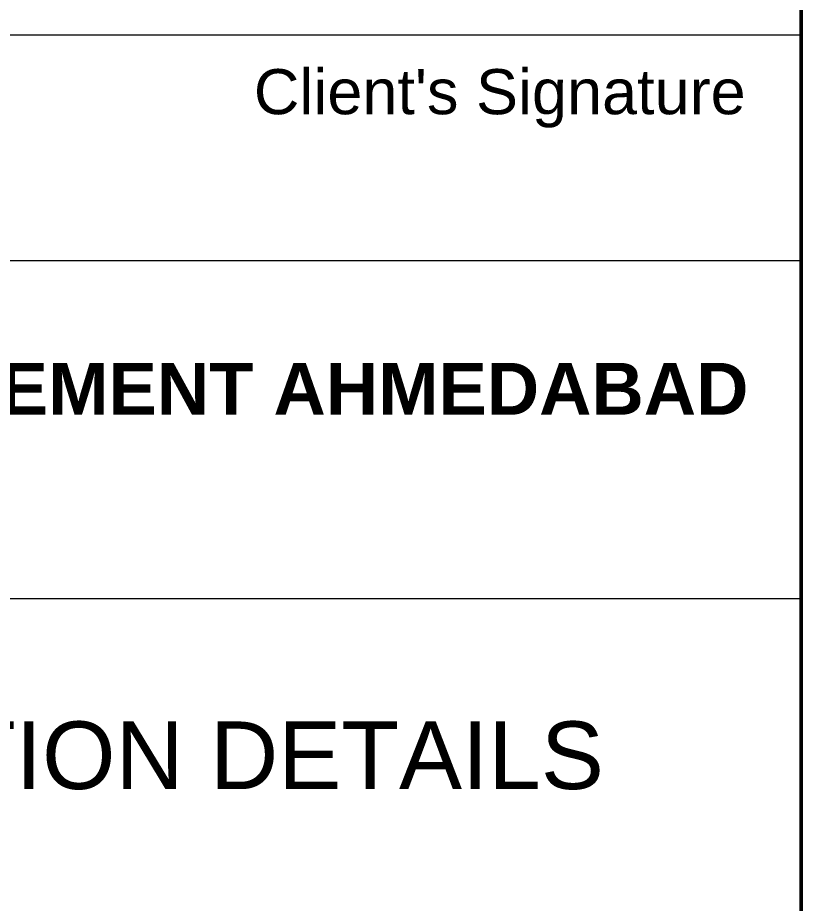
# Model space of a CAD drawing. Extents: x -200722 to 834823, y -494970 to 88783.
# Drawn here: x 521257 to 525079, y -175016 to -170695 of the extents above; entities that cross this region are included whole.
import ezdxf

# ---------------------------------------------------------------- set-up
doc = ezdxf.new("R2010")
doc.units = 0
doc.header["$LTSCALE"] = 100
doc.header["$MEASUREMENT"] = 0
doc.layers.get('0').update_dxf_attribs({"linetype": 'CONTINUOUS'})
doc.layers.add('9_TITLE TEXT', color=7, linetype='CONTINUOUS', lineweight=20)
doc.styles.add('TITLES', font='arial.ttf')

msp = doc.modelspace()

# ---------------------------------------------------------------- linework, layer by layer
at = {"color": 18, "true_color": 0x000000}
msp.add_lwpolyline([(433669.4, -183032.7), (525079.4, -183032.7), (525079.4, -118792.7), (433669.4, -118792.7)], close=True, dxfattribs=at)
at = {"layer": '9_TITLE TEXT', "color": 18, "true_color": 0x000000}
for p, q in [((525079.4, -170781.4), (515839.4, -170781.4)), ((525079.4, -171881.4), (515839.4, -171881.4)), ((525079.4, -173531.4), (515839.4, -173531.4))]:
    msp.add_line(p, q, dxfattribs=at)
at = {"layer": '9_TITLE TEXT', "color": 18, "lineweight": 50, "true_color": 0x000000}
msp.add_lwpolyline([(525079.4, -183032.7), (515839.4, -183032.7), (515839.4, -118792.7), (525079.4, -118792.6)], close=True, dxfattribs=at)
at = {"layer": '9_TITLE TEXT', "color": 18, "true_color": 0x000000}
msp.add_lwpolyline([(525079.4, -118792.7), (525079.4, -183032.7)], dxfattribs=at)

# ---------------------------------------------------------------- texts
at = {"layer": '9_TITLE TEXT', "color": 18, "linetype": 'ByBlock', "true_color": 0x000000, "insert": (522409.3, -170946.3), "char_height": 220, "width": 3182.232, "attachment_point": 1, "style": 'TITLES'}
msp.add_mtext("Client's Signature", dxfattribs=at)
at = {"layer": '9_TITLE TEXT', "color": 18, "true_color": 0x000000, "attachment_point": 1, "style": 'TITLES'}
for s, insert, char_height, width in [('{\\fArial|b1|i0|c0|p34;\\H0.93086x;INDIAN INSTITUTE OF MANAGEMENT AHMEDABAD\\H1.0743x; \\H1.1428x;FACULTY RESIDENTIAL}', (516006.7, -172379.5), 271.7906, 8965.505), ('RETAINING WALL SECTION DETAILS', (515997.3, -174129.1), 330, 9075.68)]:
    msp.add_mtext(s, dxfattribs=dict(at, insert=insert, char_height=char_height, width=width))

doc.saveas('drawing.dxf')
